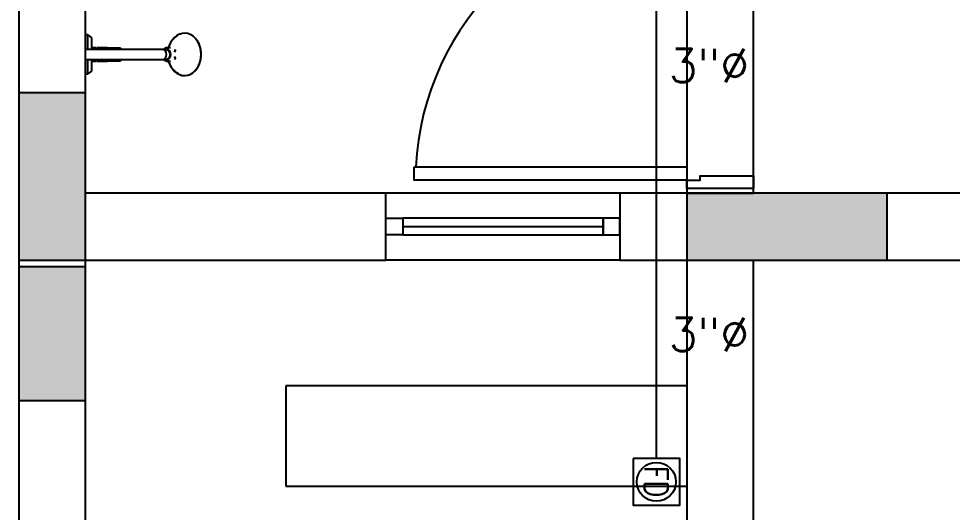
# Model space of a CAD drawing. Header units: metres. Extents: x -658 to -58, y -713 to -118.
# Drawn here: x -339.048 to -336.254, y -130.106 to -128.629 of the extents above; entities that cross this region are included whole.
import ezdxf
from ezdxf.enums import TextEntityAlignment as Align

# ---------------------------------------------------------------- set-up
doc = ezdxf.new("R2010")
doc.units = ezdxf.units.M
doc.header["$LTSCALE"] = 100
for name, color, linetype in [('DRAIN-LW', 2, 'Continuous'), ('P-SANR-FDRN', 3, 'Continuous'), ('plan', 8, 'Continuous')]:
    doc.layers.add(name, color=color, linetype=linetype)
doc.layers.add('DRAINAGE  TEXT', color=3, linetype='Continuous', lineweight=25)
doc.styles.add('mech', font='romans.shx')
doc.styles.add('TIMES', font='simplex.shx', dxfattribs={"width": 0.8, "height": 0.4})

# ---------------------------------------------------------------- blocks, each defined once
blk = doc.blocks.new('SHOWER_MOXIE_BLUETOOTH_17280 - MOXIE-V152-الدور الارضي')
for p, q in [((0.1118, 0.394), (0.1182, 0.3908)), ((0.1318, 0.3908), (0.1382, 0.394)), ((0.0917, 0.3788), (0.1139, 0.368)), ((0.105, 0.3797), (0.105, 0.37)), ((0.11, 0.3665), (0.11, 0.3558)), ((0.1361, 0.368), (0.1583, 0.3788)), ((0.14, 0.3558), (0.14, 0.3665)), ((0.145, 0.37), (0.145, 0.3797)), ((0.11, 0.2585), (0.11, 0.125)), ((0.14, 0.125), (0.14, 0.2585)), ((0.1052, 0.1902), (0.1052, 0.2302)), ((0.1052, 0.2302), (0.1099, 0.2302)), ((0.14, 0.2302), (0.1449, 0.2302)), ((0.1449, 0.2302), (0.1448, 0.1902)), ((0.1102, 0.1902), (0.1052, 0.1902)), ((0.1052, 0.1902), (0.1052, 0.1601)), ((0.1052, 0.1902), (0.1102, 0.1902)), ((0.1448, 0.1902), (0.1401, 0.1902)), ((0.1401, 0.1902), (0.1448, 0.1902)), ((0.1448, 0.1601), (0.1448, 0.1902)), ((0.0665, 0.1315), (0.0752, 0.1432)), ((0.0752, 0.1432), (0.1098, 0.1432)), ((0.11, 0.1601), (0.1052, 0.1601)), ((0.1052, 0.1582), (0.1052, 0.1432)), ((0.1052, 0.1582), (0.11, 0.1582)), ((0.108, 0.1602), (0.108, 0.1582)), ((0.1448, 0.1601), (0.1401, 0.1601)), ((0.1401, 0.1582), (0.1448, 0.1582)), ((0.1403, 0.1432), (0.1748, 0.1432)), ((0.142, 0.1582), (0.142, 0.1602)), ((0.1448, 0.1432), (0.1448, 0.1582)), ((0.1748, 0.1432), (0.1835, 0.1315)), ((0.0665, 0.1315), (0.0665, 0.125)), ((0.1099, 0.1315), (0.0665, 0.1315)), ((0.125, 0.125), (0.11, 0.125)), ((0.14, 0.125), (0.125, 0.125)), ((0.1835, 0.1315), (0.1402, 0.1315)), ((0.1835, 0.125), (0.1835, 0.1315))]:
    blk.add_line(p, q)
at = {"flags": 128}
for points in [[(0.125, 0.4712), (0.1225, 0.4712), (0.1199, 0.4711), (0.1174, 0.4709), (0.1149, 0.4706), (0.1124, 0.4703), (0.1099, 0.4698), (0.1075, 0.4693), (0.105, 0.4687), (0.1027, 0.468), (0.1003, 0.4673), (0.098, 0.4665), (0.0957, 0.4656), (0.0935, 0.4646), (0.0913, 0.4636), (0.0892, 0.4625), (0.0871, 0.4614), (0.0851, 0.4601), (0.0832, 0.4589), (0.0813, 0.4575), (0.0795, 0.4561), (0.0777, 0.4546), (0.0761, 0.4531), (0.0745, 0.4516), (0.073, 0.4499), (0.0716, 0.4483), (0.0702, 0.4466), (0.069, 0.4448), (0.0678, 0.443), (0.0668, 0.4412), (0.0666, 0.4409)], [(0.1834, 0.4409), (0.1823, 0.4428), (0.1812, 0.4446), (0.1799, 0.4463), (0.1786, 0.448), (0.1772, 0.4497), (0.1757, 0.4513), (0.1742, 0.4529), (0.1725, 0.4544), (0.1708, 0.4559), (0.169, 0.4573), (0.1671, 0.4587), (0.1652, 0.4599), (0.1632, 0.4612), (0.1611, 0.4624), (0.159, 0.4635), (0.1569, 0.4645), (0.1546, 0.4655), (0.1524, 0.4664), (0.1501, 0.4672), (0.1477, 0.4679), (0.1453, 0.4686), (0.1429, 0.4692), (0.1405, 0.4697), (0.138, 0.4702), (0.1355, 0.4706), (0.133, 0.4708), (0.1305, 0.4711), (0.1279, 0.4712), (0.1254, 0.4712), (0.125, 0.4712)], [(0.0801, 0.387), (0.0784, 0.3884), (0.0767, 0.3899), (0.0752, 0.3915), (0.0737, 0.3931), (0.0723, 0.3947), (0.071, 0.3964), (0.0698, 0.3981), (0.0687, 0.3998), (0.0676, 0.4016), (0.0675, 0.4019)], [(0.1825, 0.4019), (0.1815, 0.4001), (0.1804, 0.3984), (0.1792, 0.3966), (0.1779, 0.395), (0.1765, 0.3933), (0.1751, 0.3917), (0.1735, 0.3902), (0.1719, 0.3887), (0.1702, 0.3872)], [(0.0939, 0.3786), (0.0917, 0.3796), (0.0896, 0.3807), (0.0876, 0.3818), (0.0857, 0.383)], [(0.105, 0.37), (0.105, 0.3693), (0.1051, 0.3686), (0.1052, 0.368), (0.1053, 0.3673), (0.1054, 0.3667), (0.1056, 0.366), (0.1058, 0.3654), (0.1061, 0.3647), (0.1064, 0.3641), (0.1067, 0.3635), (0.107, 0.3629), (0.1074, 0.3623), (0.1078, 0.3618), (0.1082, 0.3612), (0.1086, 0.3607), (0.1091, 0.3601), (0.1096, 0.3596), (0.1101, 0.3591)], [(0.125, 0.3784), (0.1244, 0.3784), (0.1238, 0.3784), (0.1232, 0.3783), (0.1227, 0.3782), (0.1221, 0.3782), (0.1215, 0.3781), (0.1209, 0.3779), (0.1204, 0.3778), (0.1198, 0.3776), (0.1192, 0.3775), (0.1187, 0.3773), (0.1182, 0.3771), (0.1176, 0.3768), (0.1171, 0.3766), (0.1166, 0.3763), (0.1161, 0.3761), (0.1156, 0.3758), (0.1152, 0.3755), (0.1147, 0.3751), (0.1143, 0.3748), (0.1138, 0.3744), (0.1136, 0.3742)], [(0.1364, 0.3742), (0.136, 0.3746), (0.1356, 0.3749), (0.1351, 0.3753), (0.1347, 0.3756), (0.1342, 0.3759), (0.1337, 0.3762), (0.1332, 0.3764), (0.1327, 0.3767), (0.1322, 0.3769), (0.1316, 0.3772), (0.1311, 0.3774), (0.1305, 0.3775), (0.13, 0.3777), (0.1294, 0.3779), (0.1289, 0.378), (0.1283, 0.3781), (0.1277, 0.3782), (0.1271, 0.3783), (0.1265, 0.3783), (0.126, 0.3784), (0.1254, 0.3784), (0.125, 0.3784)], [(0.1402, 0.3595), (0.1408, 0.36), (0.1412, 0.3605), (0.1417, 0.3611), (0.1421, 0.3616), (0.1425, 0.3622), (0.1429, 0.3628), (0.1433, 0.3633), (0.1436, 0.364), (0.1439, 0.3646), (0.1441, 0.3652), (0.1443, 0.3658), (0.1445, 0.3665), (0.1447, 0.3671), (0.1448, 0.3678), (0.1449, 0.3685), (0.145, 0.3691), (0.145, 0.3698), (0.145, 0.37)], [(0.1642, 0.3829), (0.1627, 0.382), (0.1607, 0.3809), (0.1586, 0.3798), (0.1565, 0.3787)], [(0.11, 0.3558), (0.11, 0.3527), (0.11, 0.3494), (0.11, 0.346), (0.11, 0.3424), (0.11, 0.3387), (0.11, 0.3348), (0.11, 0.3309), (0.11, 0.3268), (0.11, 0.3226), (0.11, 0.3184), (0.11, 0.314), (0.11, 0.3095), (0.11, 0.305), (0.11, 0.3003), (0.11, 0.2956), (0.11, 0.2909), (0.11, 0.2861), (0.11, 0.2813), (0.11, 0.2764), (0.11, 0.2715), (0.11, 0.2665), (0.11, 0.2616), (0.11, 0.2585)], [(0.14, 0.2585), (0.14, 0.2634), (0.14, 0.2684), (0.14, 0.2733), (0.14, 0.2782), (0.14, 0.2831), (0.14, 0.2879), (0.14, 0.2927), (0.14, 0.2974), (0.14, 0.3021), (0.14, 0.3067), (0.14, 0.3112), (0.14, 0.3156), (0.14, 0.32), (0.14, 0.3242), (0.14, 0.3284), (0.14, 0.3324), (0.14, 0.3363), (0.14, 0.3401), (0.14, 0.3437), (0.14, 0.3473), (0.14, 0.3506), (0.14, 0.3539), (0.14, 0.3558)]]:
    blk.add_lwpolyline(points, dxfattribs=at)
for centre, major_axis, start_param, end_param in [((0.125, 0.4213), (-0.0635, 0), 4.712389, 7.442161), ((0.125, 0.4213), (0.0635, 0), 5.12421, 7.853982), ((0.125, 0.4213), (0.0626, 0), 3.338215, 3.403978), ((0.125, 0.4213), (0.0395, 0), 4.322798, 4.381145), ((0.125, 0.4213), (0.0395, 0), 5.030399, 5.10198), ((0.125, 0.4213), (0.0626, 0), 6.020799, 6.086563), ((0.125, 0.3687), (-0.015, 0), 4.712389, 6.283185), ((0.125, 0.3665), (-0.015, 0), 4.712389, 6.283185), ((0.125, 0.3558), (-0.015, 0), 4.712389, 6.283185), ((0.125, 0.3687), (0.015, 0), 0, 1.570796), ((0.125, 0.3665), (0.015, 0), 0, 1.570796), ((0.125, 0.3558), (0.015, 0), 0, 1.570796)]:
    blk.add_ellipse(centre, major_axis=major_axis, ratio=0.786454, start_param=start_param, end_param=end_param)
blk = doc.blocks.new('*U102')
for points in [[(79, 916), (79, 100), (39, 100), (39, 916)], [(0, -100), (14, -100), (14, 100), (0, 100)], [(900, -100), (886, -100), (886, 100), (900, 100)]]:
    blk.add_lwpolyline(points, close=True)
at = {"ltscale": 0.25}
for points in [[(900, 100), (0, 100)], [(0, -100), (900, -100)]]:
    blk.add_lwpolyline(points, dxfattribs=at)
at = {"flags": 128}
for points in [[(14, -100), (14, 100), (14, 100), (39, 100), (39, 60), (52, 60), (52, -100)], [(886, -100), (886, 100), (886, 100), (861, 100), (861, 60), (848, 60), (848, -100), (886, -100)]]:
    blk.add_lwpolyline(points, close=True, dxfattribs=at)
at = {"ltscale": 0.25}
blk.add_arc((38.2, 88.8), 822.9, 0.4032, 87.1892, dxfattribs=at)
blk = doc.blocks.new('*U113')
blk.add_line((0.65, 0), (0.05, 0))
for points in [[(0.05, 0.025), (0, 0.025), (0, -0.025), (0.05, -0.025)], [(0.65, -0.025), (0.65, 0.025), (0.05, 0.025), (0.05, -0.025)], [(0.65, 0.025), (0.7, 0.025), (0.7, -0.025), (0.65, -0.025)]]:
    blk.add_lwpolyline(points, close=True)
blk = doc.blocks.new('GREGRERGREGRE')
h = blk.add_hatch(color=256)
h.dxf.hatch_style = 1
h.paths.add_polyline_path([(-229.8048, -128.8512), (-230.0048, -128.8512), (-230.0048, -129.3512), (-229.8048, -129.3512)])
h = blk.add_hatch(color=256)
h.dxf.hatch_style = 1
h.paths.add_polyline_path([(-227.4055, -129.3512), (-227.4055, -129.1512), (-228.0055, -129.1512), (-228.0055, -129.3512)])
for points in [[(-229.8048, -128.8512), (-230.0048, -128.8512), (-230.0048, -129.3512), (-229.8048, -129.3512)], [(-227.4055, -129.3512), (-227.4055, -129.1512), (-228.0055, -129.1512), (-228.0055, -129.3512)]]:
    blk.add_lwpolyline(points, close=True)
blk = doc.blocks.new('GREGEF')
h = blk.add_hatch(color=256)
h.dxf.hatch_style = 1
h.paths.add_polyline_path([(-229.8048, -129.7712), (-229.8048, -129.3712), (-230.0048, -129.3712), (-230.0048, -129.7712)])
blk.add_lwpolyline([(-229.8048, -129.7712), (-229.8048, -129.3712), (-230.0048, -129.3712), (-230.0048, -129.7712)], close=True)
blk = doc.blocks.new('A$Cc2be8e3e')
at = {"layer": 'plan'}
for p, q in [((-41.8028, 21.3095), (-41.8028, 1.3095)), ((-41.6028, 19.3095), (-41.6028, 21.1095)), ((-40.7035, 19.3095), (-41.6028, 19.3095)), ((-40.7035, 19.1095), (-40.7035, 19.3095)), ((-40.0035, 19.3095), (-40.7035, 19.3095)), ((-36.6035, 19.3095), (-40.0035, 19.3095)), ((-40.0035, 19.3095), (-40.0035, 19.1095)), ((-41.6028, 19.1095), (-40.7035, 19.1095)), ((-41.6028, 1.5095), (-41.6028, 19.1095)), ((-40.0035, 19.1095), (-40.7035, 19.1095)), ((-40.0035, 19.1095), (-39.8035, 19.1095)), ((-39.8035, 19.1095), (-39.8035, 18.0095)), ((-39.6035, 19.1095), (-34.0035, 19.1095)), ((-39.6035, 18.0095), (-39.6035, 19.1095)), ((-41.0033, 18.733), (-41.0033, 18.433)), ((-39.8035, 18.733), (-41.0033, 18.733)), ((-41.0033, 18.433), (-39.8035, 18.433))]:
    blk.add_line(p, q, dxfattribs=at)
for name in ['GREGRERGREGRE', 'GREGEF']:
    blk.add_blockref(name, (188.202, 148.4607), dxfattribs=at)
at = {"layer": 'plan', "xscale": 0.001, "yscale": 0.001, "zscale": 0.001, "rotation": 90}
blk.add_blockref('*U102', (-39.7035, 19.3095), dxfattribs=at)
at = {"layer": 'plan'}
for name, p, rotation in [('SHOWER_MOXIE_BLUETOOTH_17280 - MOXIE-V152-الدور الارضي', (-41.7278, 19.85), 269.9999999999999), ('*U113', (-40.0035, 19.2095), 179.9999999999999)]:
    blk.add_blockref(name, p, dxfattribs=dict(at, rotation=rotation))
blk = doc.blocks.new('FD-1')
at = {"layer": 'P-SANR-FDRN', "color": 3}
blk.add_lwpolyline([(-75, -75), (75, -75), (75, 75), (-75, 75)], close=True, dxfattribs=at)
blk.add_circle((0, 0), 62.5, dxfattribs=at)
at = {"layer": 'DRAINAGE  TEXT', "color": 1, "insert": (49.5, -0.6), "char_height": 74.65, "width": 0.635, "attachment_point": 6, "style": 'TIMES'}
blk.add_mtext('{\\Fsimplex|c0;FD}', dxfattribs=at)

msp = doc.modelspace()

# ---------------------------------------------------------------- linework, layer by layer
at = {"layer": 'DRAIN-LW'}
msp.add_line((-337.1398, -129.9451), (-337.1398, -128.3886), dxfattribs=at)

# ---------------------------------------------------------------- block references
at = {"layer": 'P-SANR-FDRN', "color": 3, "xscale": 0.0009323437603825, "yscale": 0.0009323437603825, "zscale": 0.0009323437603825, "rotation": 270}
msp.add_blockref('FD-1', (-337.1398, -130.015), dxfattribs=at)
at = {"layer": 'plan'}
msp.add_blockref('A$Cc2be8e3e', (-297.2456, -148.4607), dxfattribs=at)

# ---------------------------------------------------------------- texts
at = {"layer": 'DRAINAGE  TEXT', "linetype": 'Continuous', "style": 'mech'}
for p in [(-336.9827, -128.7692), (-336.9827, -129.5739)]:
    msp.add_text('3"%%C', height=0.1, dxfattribs=at).set_placement(p, align=Align.MIDDLE_CENTER)

doc.saveas('drawing.dxf')
